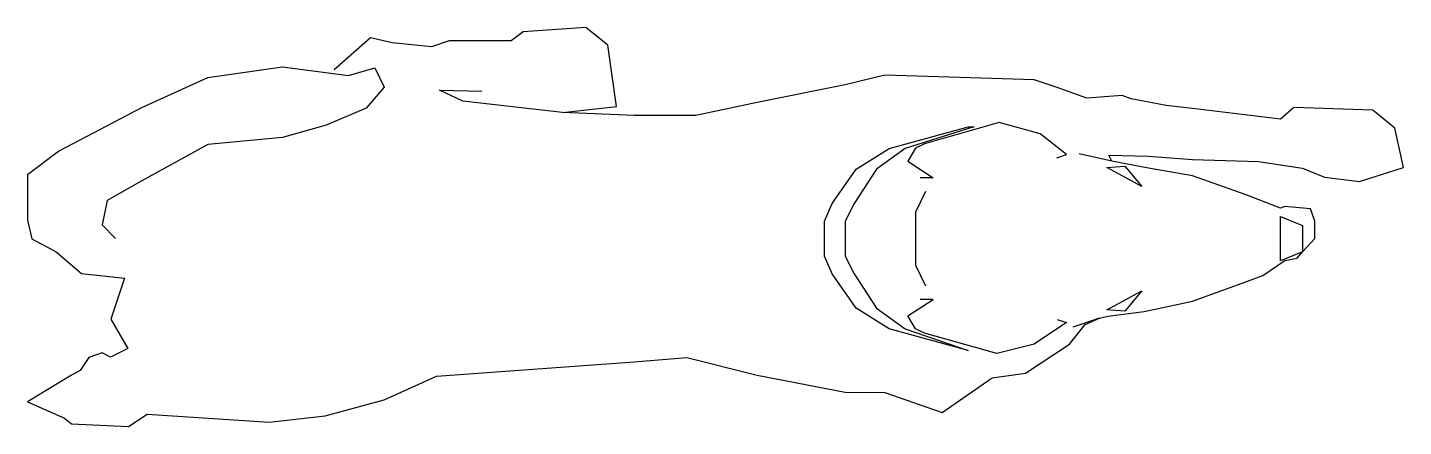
# Model space of a CAD drawing. Header units: millimetres. Extents: x -1488.304 to -1487.329, y 1795.264 to 1795.546.
import ezdxf

# ---------------------------------------------------------------- set-up
doc = ezdxf.new("R2010")
doc.units = ezdxf.units.MM
doc.header["$LTSCALE"] = 10
doc.layers.add('Animais', color=2, linetype='Continuous')

msp = doc.modelspace()

# ---------------------------------------------------------------- linework, layer by layer
at = {"layer": 'Animais'}
for p, q in [((-1487.53566, 1795.45181), (-1487.55884, 1795.45705)), ((-1487.54442, 1795.34078), (-1487.56333, 1795.33443))]:
    msp.add_line(p, q, dxfattribs=at)
for points in [[(-1488.3035, 1795.44255), (-1488.3035, 1795.41017), (-1488.30035, 1795.39698), (-1488.28313, 1795.38763), (-1488.26531, 1795.37228), (-1488.2349, 1795.36913), (-1488.24454, 1795.34009), (-1488.23254, 1795.31932), (-1488.24474, 1795.31322), (-1488.25065, 1795.31617), (-1488.26, 1795.31302), (-1488.2662, 1795.30367), (-1488.2724, 1795.30052), (-1488.3035, 1795.28143), (-1488.27742, 1795.27001), (-1488.2724, 1795.26597), (-1488.23195, 1795.2641), (-1488.21876, 1795.27277), (-1488.13224, 1795.26725), (-1488.09277, 1795.27168), (-1488.05094, 1795.283), (-1488.01393, 1795.29964), (-1487.87386, 1795.30987), (-1487.83656, 1795.31302), (-1487.78675, 1795.30052), (-1487.72445, 1795.28832), (-1487.6964, 1795.28812), (-1487.65594, 1795.27395), (-1487.62031, 1795.29846), (-1487.59679, 1795.3018), (-1487.56568, 1795.32237), (-1487.55446, 1795.33625), (-1487.54442, 1795.34078), (-1487.53862, 1795.34216), (-1487.51273, 1795.3455), (-1487.47857, 1795.35269), (-1487.44609, 1795.3647), (-1487.42867, 1795.371), (-1487.41312, 1795.38153), (-1487.40446, 1795.3833), (-1487.40072, 1795.38773), (-1487.39196, 1795.39708), (-1487.39196, 1795.40948), (-1487.39511, 1795.41824), (-1487.41312, 1795.41972), (-1487.41627, 1795.41854), (-1487.44117, 1795.42838), (-1487.47857, 1795.44147), (-1487.50968, 1795.44698), (-1487.53566, 1795.45181), (-1487.53783, 1795.45614), (-1487.50968, 1795.45555), (-1487.47857, 1795.45309), (-1487.43182, 1795.45171), (-1487.40072, 1795.44698), (-1487.38517, 1795.44068), (-1487.36026, 1795.43753), (-1487.32916, 1795.44738), (-1487.33536, 1795.47523), (-1487.35091, 1795.48793), (-1487.40692, 1795.4899), (-1487.41617, 1795.48163), (-1487.47857, 1795.48911), (-1487.49718, 1795.49138), (-1487.52208, 1795.4961), (-1487.52838, 1795.49827), (-1487.55328, 1795.49649), (-1487.57503, 1795.50437), (-1487.57503, 1795.50437), (-1487.59059, 1795.50958), (-1487.6964, 1795.51283), (-1487.72445, 1795.50584), (-1487.78675, 1795.49354), (-1487.83026, 1795.48419), (-1487.87386, 1795.48419), (-1487.92465, 1795.48645), (-1487.88636, 1795.49049), (-1487.89256, 1795.53399), (-1487.90812, 1795.5465), (-1487.95241, 1795.54335), (-1487.96107, 1795.53714), (-1488.00497, 1795.53714), (-1488.01737, 1795.53272), (-1488.04533, 1795.53577), (-1488.06068, 1795.53911), (-1488.08637, 1795.51657)], [(-1488.3035, 1795.44255), (-1488.28165, 1795.45899), (-1488.2225, 1795.49), (-1488.17584, 1795.51106), (-1488.12289, 1795.51864), (-1488.07623, 1795.51264), (-1488.05753, 1795.51795), (-1488.05084, 1795.50417), (-1488.06373, 1795.48941), (-1488.09198, 1795.4774), (-1488.12289, 1795.46874), (-1488.17584, 1795.46362), (-1488.2225, 1795.43803), (-1488.2472, 1795.42415), (-1488.25055, 1795.40692), (-1488.2412, 1795.39708)], [(-1487.92465, 1795.48645), (-1487.99532, 1795.49433), (-1488.01176, 1795.5022), (-1487.98174, 1795.50151)], [(-1487.57454, 1795.45437), (-1487.56775, 1795.45653), (-1487.58645, 1795.4713), (-1487.61549, 1795.47917), (-1487.66844, 1795.46411), (-1487.67464, 1795.46106), (-1487.68025, 1795.45181), (-1487.66224, 1795.44009), (-1487.67149, 1795.44009)], [(-1487.66766, 1795.43045), (-1487.67464, 1795.41578), (-1487.67464, 1795.37838), (-1487.66766, 1795.36371)], [(-1487.57444, 1795.3398), (-1487.56775, 1795.33763), (-1487.59059, 1795.32228), (-1487.61716, 1795.31568), (-1487.66844, 1795.33005), (-1487.67464, 1795.3331), (-1487.68025, 1795.34235), (-1487.66224, 1795.35407), (-1487.67149, 1795.35407)]]:
    msp.add_lwpolyline(points, dxfattribs=at)
for points in [[(-1487.63734, 1795.31785), (-1487.69335, 1795.3332), (-1487.71677, 1795.34796), (-1487.7338, 1795.37218), (-1487.73911, 1795.38458), (-1487.73911, 1795.40948), (-1487.7338, 1795.42198), (-1487.71677, 1795.4462), (-1487.69335, 1795.46096), (-1487.63734, 1795.47632), (-1487.6335, 1795.47632), (-1487.68193, 1795.46096), (-1487.7024, 1795.4462), (-1487.71825, 1795.42198), (-1487.72445, 1795.40948), (-1487.72445, 1795.38458), (-1487.71825, 1795.37218), (-1487.7024, 1795.34796), (-1487.68193, 1795.3332)], [(-1487.53921, 1795.44748), (-1487.52641, 1795.44846), (-1487.5145, 1795.43399)], [(-1487.41627, 1795.41263), (-1487.40072, 1795.40643), (-1487.40072, 1795.38773), (-1487.41627, 1795.38143)], [(-1487.5145, 1795.36017), (-1487.52641, 1795.3457), (-1487.53921, 1795.34669)]]:
    msp.add_lwpolyline(points, close=True, dxfattribs=at)

doc.saveas('drawing.dxf')
